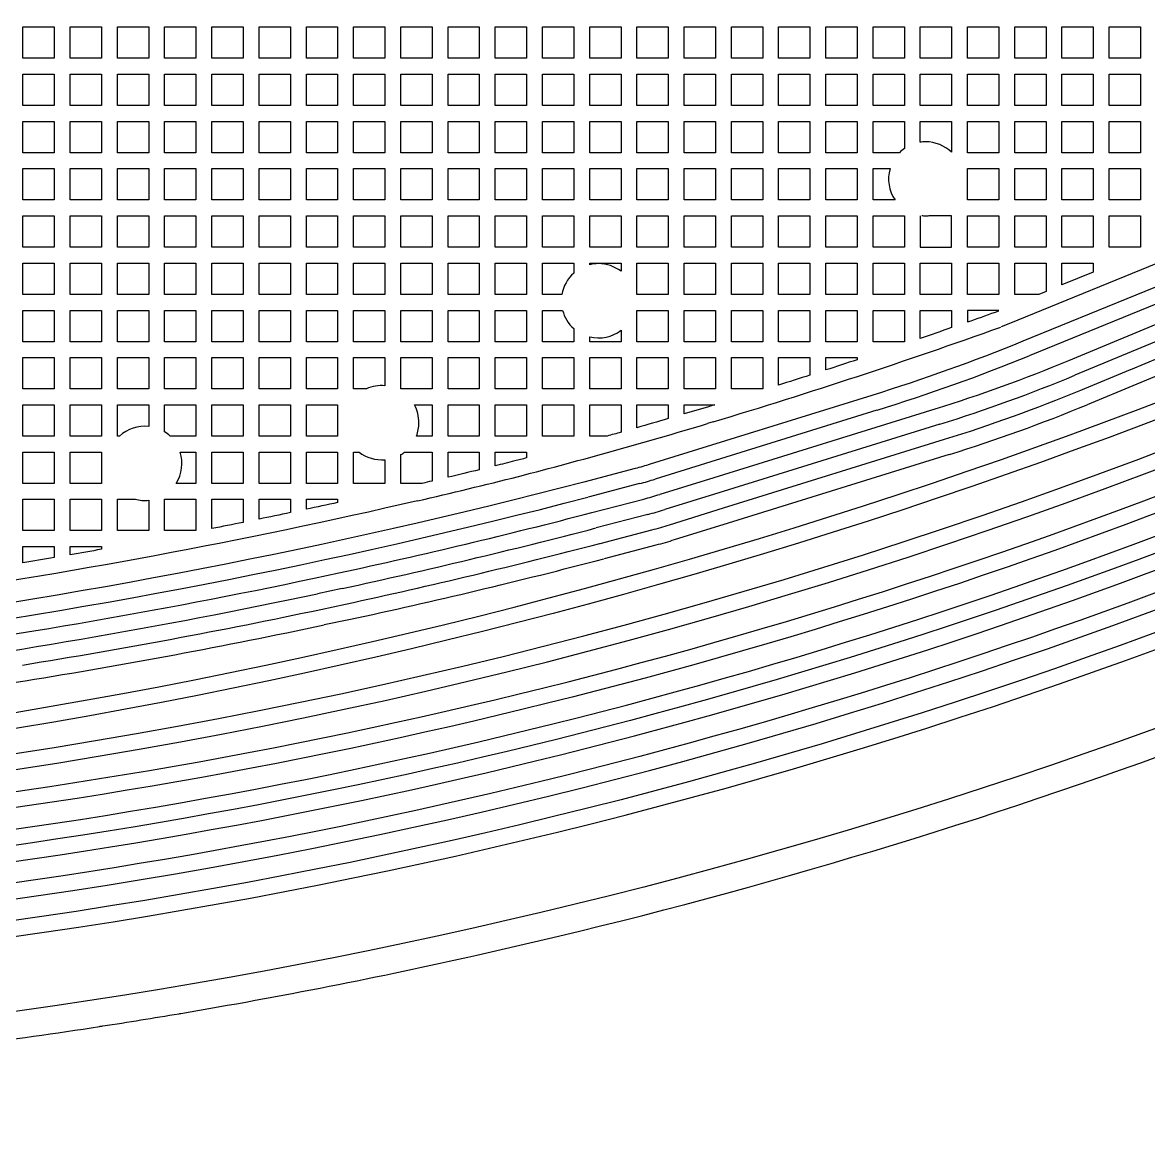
# Model space of a CAD drawing. Extents: x 3103 to 3424, y -52 to 175.
# Drawn here: x 3176.95 to 3182.34, y 33.96 to 39.34 of the extents above; entities that cross this region are included whole.
import ezdxf

# ---------------------------------------------------------------- set-up
doc = ezdxf.new("R2010")
doc.units = 0
doc.layers.add('gbr-dxf_layer0', color=7, linetype='Continuous')
doc.layers.add('gbr-outline-dxf_layer1', color=2, linetype='Continuous')

msp = doc.modelspace()

# ---------------------------------------------------------------- linework, layer by layer
at = {"layer": 'gbr-dxf_layer0'}
for p, q in [((3183.793, 38.7598), (3181.6687, 37.8936)), ((3181.7372, 37.8114), (3184.0478, 38.7537)), ((3184.0766, 38.6832), (3181.766, 37.7408)), ((3181.9552, 37.7174), (3184.2746, 38.6809)), ((3184.3039, 38.6105), (3181.9844, 37.647)), ((3181.2443, 38.4098), (3181.2443, 38.26)), ((3182.2513, 37.6751), (3183.6689, 38.2639)), ((3183.698, 38.1935), (3182.2806, 37.6048)), ((3181.6684, 37.8934), (3181.632, 37.8787)), ((3182.0134, 37.5764), (3182.2511, 37.6751)), ((3182.2803, 37.6047), (3182.0426, 37.506)), ((3179.9531, 37.2227), (3181.0141, 37.5524)), ((3181.0367, 37.4796), (3179.9757, 37.1499)), ((3180.2574, 37.1575), (3181.3154, 37.486)), ((3180.2523, 37.4236), (3180.2261, 37.4158)), ((3181.338, 37.4133), (3180.28, 37.0847)), ((3180.3027, 37.012), (3181.3607, 37.3405)), ((3181.3833, 37.2677), (3180.3253, 36.9392)), ((3179.6347, 37.1376), (3179.8814, 37.202)), ((3179.9986, 37.0772), (3180.2572, 37.1574)), ((3179.9007, 37.1283), (3179.654, 37.0639)), ((3180.2798, 37.0846), (3180.0212, 37.0044)), ((3179.6729, 36.99), (3179.9203, 37.0545)), ((3179.9395, 36.9808), (3179.6921, 36.9163)), ((3180.0441, 36.9316), (3180.3024, 37.0119)), ((3179.9784, 36.8332), (3179.7304, 36.7687)), ((3178.4766, 36.6263), (3178.3593, 36.6012)), ((3178.3748, 36.5263), (3178.4932, 36.5517)), ((3178.5091, 36.4772), (3178.3908, 36.4518))]:
    msp.add_line(p, q, dxfattribs=at)
at = {"layer": 'gbr-dxf_layer0', "linetype": 'Continuous'}
for points in [[(3157.5045, 37.1345, 0.100679), (3167.714, 35.0575), (3173.2139, 35.0575, 0.151028), (3187.9607, 39.6158, -0.064518), (3189.3488, 40.3222)], [(3189.3828, 40.2265, 0.064518), (3188.018, 39.532, -0.151028), (3173.2139, 34.9559), (3167.714, 34.9559, -0.100679), (3157.4649, 37.041, 0.099096), (3155.169, 37.5005)], [(3157.6329, 37.4391, 0.100687), (3167.714, 35.388), (3173.2139, 35.388, 0.151027), (3187.7741, 39.8887)], [(3187.8171, 39.8258, -0.151027), (3173.2139, 35.3118), (3167.714, 35.3118, -0.100687), (3157.6032, 37.3689, 0.099143), (3155.2098, 37.8482), (3155.1121, 37.8462, 0.035416), (3154.0929, 37.7402)], [(3157.5638, 37.275, 0.100682), (3167.714, 35.2099), (3173.2139, 35.2099, 0.151028), (3187.8746, 39.7418)], [(3187.9176, 39.6789, -0.151028), (3173.2139, 35.1337), (3167.714, 35.1337, -0.100682), (3157.5341, 37.2048, 0.099123), (3155.1691, 37.6783)], [(3167.7138, 34.8797), (3173.2141, 34.8797, 0.101374), (3183.5596, 36.9991, 0.048903), (3188.061, 39.469)], [(3157.8094, 37.5521, 0.006012), (3158.6446, 37.2112, 0.079522), (3166.7644, 35.5584), (3173.2457, 35.5503), (3173.9042, 35.5503), (3173.9168, 35.5505, 0.120515), (3186.0837, 39.0306), (3186.6348, 39.3699)], [(3188.1183, 39.3852, -0.048903), (3183.5996, 36.9057, -0.101374), (3173.2141, 34.7781), (3167.7138, 34.7781)], [(3167.5443, 35.7283), (3173.2141, 35.7283, 0.021037), (3175.3537, 35.8186, 0.099036), (3185.9285, 39.1666, -0.057024), (3185.9365, 39.1699, 0.060667), (3185.9619, 39.1807)], [(3186, 39.1147, -0.054983), (3185.9618, 39.0979, -0.099002), (3175.3618, 35.7428)], [(3181.3942, 38.7141, 0.195299), (3181.2703, 38.7644, 0.036667), (3181.2443, 38.7625)], [(3181.2443, 38.26), (3181.3942, 38.26), (3181.3942, 38.4098), (3181.2892, 38.4098, -0.026855), (3181.2703, 38.4088, -0.026871), (3181.2513, 38.4098)], [(3179.8118, 38.1447, 0.164606), (3179.7038, 38.1812, 0.05962), (3179.6619, 38.1762)], [(3181.4704, 37.902, 0.001301), (3181.6041, 37.9496), (3181.6203, 37.9562)], [(3179.6619, 37.8078), (3179.6619, 37.8306, 0.226377), (3179.8118, 37.8621)], [(3180.2601, 37.5056, -0.000361), (3180.2304, 37.4966), (3180.114, 37.4619)], [(3178.8375, 37.046, -0.021903), (3176.3145, 36.5758, -0.176372), (3176.289, 36.5812, -0.177175), (3176.2657, 36.5691, -0.034701), (3172.2124, 36.2874), (3167.7328, 36.2874)], [(3179.7113, 36.8424), (3179.9591, 36.9069, 0.011568), (3180.0439, 36.9316)], [(3180.325, 36.9391), (3180.0668, 36.8589, -0.011561), (3179.9786, 36.8333)], [(3167.7133, 34.7019), (3173.2144, 34.7019, 0.10137), (3183.6296, 36.8354)], [(3191.9122, 36.8109), (3191.512, 36.8109, 0.032385), (3191.2276, 36.7924, -0.090416), (3191.2186, 36.7912, 0.003714), (3191.1868, 36.7867, -0.088626), (3191.178, 36.7854, 0.116188), (3190.2411, 36.4073, -0.073418), (3190.2349, 36.4033, -0.000315), (3190.213, 36.3884), (3190.1777, 36.3644, -0.032938), (3186.7716, 34.3686, -0.099661), (3186.7625, 34.364, -0.004251), (3186.3049, 34.14, -0.082037), (3186.2975, 34.1363, -0.082849), (3186.2899, 34.1328, -0.0004), (3186.2533, 34.1153, -0.099803), (3186.2442, 34.1109, -0.000382), (3186.21, 34.0946, -0.073603), (3177.8093, 31.5289, -0.069925), (3177.8023, 31.5276, -0.062824), (3177.796, 31.5268), (3177.5993, 31.4981, -0.035614), (3173.3424, 31.1944), (3172.5182, 31.1944)], [(3176.0781, 36.2869, 0.019445), (3178.3433, 36.6757), (3178.4607, 36.7008)], [(3183.7694, 36.5085, -0.10137), (3173.2144, 34.3463), (3167.7133, 34.3463)], [(3166.8922, 34.2288, 0.007617), (3167.7135, 34.2163), (3173.2141, 34.2163, 0.007614), (3174.0352, 34.2288, -0.052172), (3174.0405, 34.2293), (3174.6556, 34.2548, 0.006292), (3175.3325, 34.2996), (3176.0494, 34.3657, 0.011838), (3177.3156, 34.53, -0.077712), (3177.3233, 34.5313, -0.077023), (3177.331, 34.5324, 0.003435), (3177.6962, 34.5913, -0.089093), (3177.7051, 34.5928, 0.013386), (3179.1219, 34.8713), (3179.5118, 34.9618, 0.030847), (3182.691, 35.9359, -0.054612)]]:
    msp.add_lwpolyline(points, format="xyb", dxfattribs=at)
for points in [[(3176.9492, 39.1642), (3176.9492, 39.3141), (3177.0991, 39.3141), (3177.0991, 39.1642)], [(3177.1753, 39.1642), (3177.1753, 39.3141), (3177.3251, 39.3141), (3177.3251, 39.1642)], [(3177.4013, 39.1642), (3177.4013, 39.3141), (3177.5512, 39.3141), (3177.5512, 39.1642)], [(3177.6274, 39.1642), (3177.6274, 39.3141), (3177.7772, 39.3141), (3177.7772, 39.1642)], [(3177.8534, 39.1642), (3177.8534, 39.3141), (3178.0033, 39.3141), (3178.0033, 39.1642)], [(3178.0795, 39.1642), (3178.0795, 39.3141), (3178.2294, 39.3141), (3178.2294, 39.1642)], [(3178.3056, 39.1642), (3178.3056, 39.3141), (3178.4554, 39.3141), (3178.4554, 39.1642)], [(3178.5316, 39.1642), (3178.5316, 39.3141), (3178.6815, 39.3141), (3178.6815, 39.1642)], [(3178.7577, 39.1642), (3178.7577, 39.3141), (3178.9075, 39.3141), (3178.9075, 39.1642)], [(3178.9837, 39.1642), (3178.9837, 39.3141), (3179.1336, 39.3141), (3179.1336, 39.1642)], [(3179.2098, 39.1642), (3179.2098, 39.3141), (3179.3597, 39.3141), (3179.3597, 39.1642)], [(3179.4359, 39.1642), (3179.4359, 39.3141), (3179.5857, 39.3141), (3179.5857, 39.1642)], [(3179.6619, 39.1642), (3179.6619, 39.3141), (3179.8118, 39.3141), (3179.8118, 39.1642)], [(3179.888, 39.1642), (3179.888, 39.3141), (3180.0378, 39.3141), (3180.0378, 39.1642)], [(3180.114, 39.1642), (3180.114, 39.3141), (3180.2639, 39.3141), (3180.2639, 39.1642)], [(3180.3401, 39.1642), (3180.3401, 39.3141), (3180.49, 39.3141), (3180.49, 39.1642)], [(3180.5662, 39.1642), (3180.5662, 39.3141), (3180.716, 39.3141), (3180.716, 39.1642)], [(3180.7922, 39.1642), (3180.7922, 39.3141), (3180.9421, 39.3141), (3180.9421, 39.1642)], [(3181.0183, 39.1642), (3181.0183, 39.3141), (3181.1681, 39.3141), (3181.1681, 39.1642)], [(3181.2443, 39.1642), (3181.2443, 39.3141), (3181.3942, 39.3141), (3181.3942, 39.1642)], [(3181.4704, 39.1642), (3181.4704, 39.3141), (3181.6203, 39.3141), (3181.6203, 39.1642)], [(3181.6965, 39.1642), (3181.6965, 39.3141), (3181.8463, 39.3141), (3181.8463, 39.1642)], [(3181.9225, 39.1642), (3181.9225, 39.3141), (3182.0724, 39.3141), (3182.0724, 39.1642)], [(3182.1486, 39.1642), (3182.1486, 39.3141), (3182.2984, 39.3141), (3182.2984, 39.1642)], [(3176.9492, 38.9381), (3176.9492, 39.088), (3177.0991, 39.088), (3177.0991, 38.9381)], [(3177.1753, 38.9381), (3177.1753, 39.088), (3177.3251, 39.088), (3177.3251, 38.9381)], [(3177.4013, 38.9381), (3177.4013, 39.088), (3177.5512, 39.088), (3177.5512, 38.9381)], [(3177.6274, 38.9381), (3177.6274, 39.088), (3177.7772, 39.088), (3177.7772, 38.9381)], [(3177.8534, 38.9381), (3177.8534, 39.088), (3178.0033, 39.088), (3178.0033, 38.9381)], [(3178.0795, 38.9381), (3178.0795, 39.088), (3178.2294, 39.088), (3178.2294, 38.9381)], [(3178.3056, 38.9381), (3178.3056, 39.088), (3178.4554, 39.088), (3178.4554, 38.9381)], [(3178.5316, 38.9381), (3178.5316, 39.088), (3178.6815, 39.088), (3178.6815, 38.9381)], [(3178.7577, 38.9381), (3178.7577, 39.088), (3178.9075, 39.088), (3178.9075, 38.9381)], [(3178.9837, 38.9381), (3178.9837, 39.088), (3179.1336, 39.088), (3179.1336, 38.9381)], [(3179.2098, 38.9381), (3179.2098, 39.088), (3179.3597, 39.088), (3179.3597, 38.9381)], [(3179.4359, 38.9381), (3179.4359, 39.088), (3179.5857, 39.088), (3179.5857, 38.9381)], [(3179.6619, 38.9381), (3179.6619, 39.088), (3179.8118, 39.088), (3179.8118, 38.9381)], [(3179.888, 38.9381), (3179.888, 39.088), (3180.0378, 39.088), (3180.0378, 38.9381)], [(3180.114, 38.9381), (3180.114, 39.088), (3180.2639, 39.088), (3180.2639, 38.9381)], [(3180.3401, 38.9381), (3180.3401, 39.088), (3180.49, 39.088), (3180.49, 38.9381)], [(3180.5662, 38.9381), (3180.5662, 39.088), (3180.716, 39.088), (3180.716, 38.9381)], [(3180.7922, 38.9381), (3180.7922, 39.088), (3180.9421, 39.088), (3180.9421, 38.9381)], [(3181.0183, 38.9381), (3181.0183, 39.088), (3181.1681, 39.088), (3181.1681, 38.9381)], [(3181.2443, 38.9381), (3181.2443, 39.088), (3181.3942, 39.088), (3181.3942, 38.9381)], [(3181.4704, 38.9381), (3181.4704, 39.088), (3181.6203, 39.088), (3181.6203, 38.9381)], [(3181.6965, 38.9381), (3181.6965, 39.088), (3181.8463, 39.088), (3181.8463, 38.9381)], [(3181.9225, 38.9381), (3181.9225, 39.088), (3182.0724, 39.088), (3182.0724, 38.9381)], [(3182.1486, 38.9381), (3182.1486, 39.088), (3182.2984, 39.088), (3182.2984, 38.9381)], [(3176.9492, 38.7121), (3176.9492, 38.8619), (3177.0991, 38.8619), (3177.0991, 38.7121)], [(3177.1753, 38.7121), (3177.1753, 38.8619), (3177.3251, 38.8619), (3177.3251, 38.7121)], [(3177.4013, 38.7121), (3177.4013, 38.8619), (3177.5512, 38.8619), (3177.5512, 38.7121)], [(3177.6274, 38.7121), (3177.6274, 38.8619), (3177.7772, 38.8619), (3177.7772, 38.7121)], [(3177.8534, 38.7121), (3177.8534, 38.8619), (3178.0033, 38.8619), (3178.0033, 38.7121)], [(3178.0795, 38.7121), (3178.0795, 38.8619), (3178.2294, 38.8619), (3178.2294, 38.7121)], [(3178.3056, 38.7121), (3178.3056, 38.8619), (3178.4554, 38.8619), (3178.4554, 38.7121)], [(3178.5316, 38.7121), (3178.5316, 38.8619), (3178.6815, 38.8619), (3178.6815, 38.7121)], [(3178.7577, 38.7121), (3178.7577, 38.8619), (3178.9075, 38.8619), (3178.9075, 38.7121)], [(3178.9837, 38.7121), (3178.9837, 38.8619), (3179.1336, 38.8619), (3179.1336, 38.7121)], [(3179.2098, 38.7121), (3179.2098, 38.8619), (3179.3597, 38.8619), (3179.3597, 38.7121)], [(3179.4359, 38.7121), (3179.4359, 38.8619), (3179.5857, 38.8619), (3179.5857, 38.7121)], [(3179.6619, 38.7121), (3179.6619, 38.8619), (3179.8118, 38.8619), (3179.8118, 38.7121)], [(3179.888, 38.7121), (3179.888, 38.8619), (3180.0378, 38.8619), (3180.0378, 38.7121)], [(3180.114, 38.7121), (3180.114, 38.8619), (3180.2639, 38.8619), (3180.2639, 38.7121)], [(3180.3401, 38.7121), (3180.3401, 38.8619), (3180.49, 38.8619), (3180.49, 38.7121)], [(3180.5662, 38.7121), (3180.5662, 38.8619), (3180.716, 38.8619), (3180.716, 38.7121)], [(3180.7922, 38.7121), (3180.7922, 38.8619), (3180.9421, 38.8619), (3180.9421, 38.7121)], [(3181.4704, 38.7121), (3181.4704, 38.8619), (3181.6203, 38.8619), (3181.6203, 38.7121)], [(3181.6965, 38.7121), (3181.6965, 38.8619), (3181.8463, 38.8619), (3181.8463, 38.7121)], [(3181.9225, 38.7121), (3181.9225, 38.8619), (3182.0724, 38.8619), (3182.0724, 38.7121)], [(3182.1486, 38.7121), (3182.1486, 38.8619), (3182.2984, 38.8619), (3182.2984, 38.7121)], [(3176.9492, 38.486), (3176.9492, 38.6359), (3177.0991, 38.6359), (3177.0991, 38.486)], [(3177.1753, 38.486), (3177.1753, 38.6359), (3177.3251, 38.6359), (3177.3251, 38.486)], [(3177.4013, 38.486), (3177.4013, 38.6359), (3177.5512, 38.6359), (3177.5512, 38.486)], [(3177.6274, 38.486), (3177.6274, 38.6359), (3177.7772, 38.6359), (3177.7772, 38.486)], [(3177.8534, 38.486), (3177.8534, 38.6359), (3178.0033, 38.6359), (3178.0033, 38.486)], [(3178.0795, 38.486), (3178.0795, 38.6359), (3178.2294, 38.6359), (3178.2294, 38.486)], [(3178.3056, 38.486), (3178.3056, 38.6359), (3178.4554, 38.6359), (3178.4554, 38.486)], [(3178.5316, 38.486), (3178.5316, 38.6359), (3178.6815, 38.6359), (3178.6815, 38.486)], [(3178.7577, 38.486), (3178.7577, 38.6359), (3178.9075, 38.6359), (3178.9075, 38.486)], [(3178.9837, 38.486), (3178.9837, 38.6359), (3179.1336, 38.6359), (3179.1336, 38.486)], [(3179.2098, 38.486), (3179.2098, 38.6359), (3179.3597, 38.6359), (3179.3597, 38.486)], [(3179.4359, 38.486), (3179.4359, 38.6359), (3179.5857, 38.6359), (3179.5857, 38.486)], [(3179.6619, 38.486), (3179.6619, 38.6359), (3179.8118, 38.6359), (3179.8118, 38.486)], [(3179.888, 38.486), (3179.888, 38.6359), (3180.0378, 38.6359), (3180.0378, 38.486)], [(3180.114, 38.486), (3180.114, 38.6359), (3180.2639, 38.6359), (3180.2639, 38.486)], [(3180.3401, 38.486), (3180.3401, 38.6359), (3180.49, 38.6359), (3180.49, 38.486)], [(3180.5662, 38.486), (3180.5662, 38.6359), (3180.716, 38.6359), (3180.716, 38.486)], [(3180.7922, 38.486), (3180.7922, 38.6359), (3180.9421, 38.6359), (3180.9421, 38.486)], [(3181.4704, 38.486), (3181.4704, 38.6359), (3181.6203, 38.6359), (3181.6203, 38.486)], [(3181.6965, 38.486), (3181.6965, 38.6359), (3181.8463, 38.6359), (3181.8463, 38.486)], [(3181.9225, 38.486), (3181.9225, 38.6359), (3182.0724, 38.6359), (3182.0724, 38.486)], [(3182.1486, 38.486), (3182.1486, 38.6359), (3182.2984, 38.6359), (3182.2984, 38.486)], [(3176.9492, 38.26), (3176.9492, 38.4098), (3177.0991, 38.4098), (3177.0991, 38.26)], [(3177.1753, 38.26), (3177.1753, 38.4098), (3177.3251, 38.4098), (3177.3251, 38.26)], [(3177.4013, 38.26), (3177.4013, 38.4098), (3177.5512, 38.4098), (3177.5512, 38.26)], [(3177.6274, 38.26), (3177.6274, 38.4098), (3177.7772, 38.4098), (3177.7772, 38.26)], [(3177.8534, 38.26), (3177.8534, 38.4098), (3178.0033, 38.4098), (3178.0033, 38.26)], [(3178.0795, 38.26), (3178.0795, 38.4098), (3178.2294, 38.4098), (3178.2294, 38.26)], [(3178.3056, 38.26), (3178.3056, 38.4098), (3178.4554, 38.4098), (3178.4554, 38.26)], [(3178.5316, 38.26), (3178.5316, 38.4098), (3178.6815, 38.4098), (3178.6815, 38.26)], [(3178.7577, 38.26), (3178.7577, 38.4098), (3178.9075, 38.4098), (3178.9075, 38.26)], [(3178.9837, 38.26), (3178.9837, 38.4098), (3179.1336, 38.4098), (3179.1336, 38.26)], [(3179.2098, 38.26), (3179.2098, 38.4098), (3179.3597, 38.4098), (3179.3597, 38.26)], [(3179.4359, 38.26), (3179.4359, 38.4098), (3179.5857, 38.4098), (3179.5857, 38.26)], [(3179.6619, 38.26), (3179.6619, 38.4098), (3179.8118, 38.4098), (3179.8118, 38.26)], [(3179.888, 38.26), (3179.888, 38.4098), (3180.0378, 38.4098), (3180.0378, 38.26)], [(3180.114, 38.26), (3180.114, 38.4098), (3180.2639, 38.4098), (3180.2639, 38.26)], [(3180.3401, 38.26), (3180.3401, 38.4098), (3180.49, 38.4098), (3180.49, 38.26)], [(3180.5662, 38.26), (3180.5662, 38.4098), (3180.716, 38.4098), (3180.716, 38.26)], [(3180.7922, 38.26), (3180.7922, 38.4098), (3180.9421, 38.4098), (3180.9421, 38.26)], [(3181.0183, 38.26), (3181.0183, 38.4098), (3181.1681, 38.4098), (3181.1681, 38.26)], [(3181.4704, 38.26), (3181.4704, 38.4098), (3181.6203, 38.4098), (3181.6203, 38.26)], [(3181.6965, 38.26), (3181.6965, 38.4098), (3181.8463, 38.4098), (3181.8463, 38.26)], [(3181.9225, 38.26), (3181.9225, 38.4098), (3182.0724, 38.4098), (3182.0724, 38.26)], [(3182.1486, 38.26), (3182.1486, 38.4098), (3182.2984, 38.4098), (3182.2984, 38.26)], [(3176.9492, 38.0339), (3176.9492, 38.1838), (3177.0991, 38.1838), (3177.0991, 38.0339)], [(3177.1753, 38.0339), (3177.1753, 38.1838), (3177.3251, 38.1838), (3177.3251, 38.0339)], [(3177.4013, 38.0339), (3177.4013, 38.1838), (3177.5512, 38.1838), (3177.5512, 38.0339)], [(3177.6274, 38.0339), (3177.6274, 38.1838), (3177.7772, 38.1838), (3177.7772, 38.0339)], [(3177.8534, 38.0339), (3177.8534, 38.1838), (3178.0033, 38.1838), (3178.0033, 38.0339)], [(3178.0795, 38.0339), (3178.0795, 38.1838), (3178.2294, 38.1838), (3178.2294, 38.0339)], [(3178.3056, 38.0339), (3178.3056, 38.1838), (3178.4554, 38.1838), (3178.4554, 38.0339)], [(3178.5316, 38.0339), (3178.5316, 38.1838), (3178.6815, 38.1838), (3178.6815, 38.0339)], [(3178.7577, 38.0339), (3178.7577, 38.1838), (3178.9075, 38.1838), (3178.9075, 38.0339)], [(3178.9837, 38.0339), (3178.9837, 38.1838), (3179.1336, 38.1838), (3179.1336, 38.0339)], [(3179.2098, 38.0339), (3179.2098, 38.1838), (3179.3597, 38.1838), (3179.3597, 38.0339)], [(3179.888, 38.0339), (3179.888, 38.1838), (3180.0378, 38.1838), (3180.0378, 38.0339)], [(3180.114, 38.0339), (3180.114, 38.1838), (3180.2639, 38.1838), (3180.2639, 38.0339)], [(3180.3401, 38.0339), (3180.3401, 38.1838), (3180.49, 38.1838), (3180.49, 38.0339)], [(3180.5662, 38.0339), (3180.5662, 38.1838), (3180.716, 38.1838), (3180.716, 38.0339)], [(3180.7922, 38.0339), (3180.7922, 38.1838), (3180.9421, 38.1838), (3180.9421, 38.0339)], [(3181.0183, 38.0339), (3181.0183, 38.1838), (3181.1681, 38.1838), (3181.1681, 38.0339)], [(3181.2443, 38.0339), (3181.2443, 38.1838), (3181.3942, 38.1838), (3181.3942, 38.0339)], [(3181.4704, 38.0339), (3181.4704, 38.1838), (3181.6203, 38.1838), (3181.6203, 38.0339)], [(3181.6965, 38.0339), (3181.6965, 38.1838), (3181.8463, 38.1838), (3181.8463, 38.0483), (3181.811, 38.0339)], [(3181.9225, 38.0794), (3181.9225, 38.1838), (3182.0724, 38.1838), (3182.0724, 38.1405)], [(3176.9492, 37.8078), (3176.9492, 37.9577), (3177.0991, 37.9577), (3177.0991, 37.8078)], [(3177.1753, 37.8078), (3177.1753, 37.9577), (3177.3251, 37.9577), (3177.3251, 37.8078)], [(3177.4013, 37.8078), (3177.4013, 37.9577), (3177.5512, 37.9577), (3177.5512, 37.8078)], [(3177.6274, 37.8078), (3177.6274, 37.9577), (3177.7772, 37.9577), (3177.7772, 37.8078)], [(3177.8534, 37.8078), (3177.8534, 37.9577), (3178.0033, 37.9577), (3178.0033, 37.8078)], [(3178.0795, 37.8078), (3178.0795, 37.9577), (3178.2294, 37.9577), (3178.2294, 37.8078)], [(3178.3056, 37.8078), (3178.3056, 37.9577), (3178.4554, 37.9577), (3178.4554, 37.8078)], [(3178.5316, 37.8078), (3178.5316, 37.9577), (3178.6815, 37.9577), (3178.6815, 37.8078)], [(3178.7577, 37.8078), (3178.7577, 37.9577), (3178.9075, 37.9577), (3178.9075, 37.8078)], [(3178.9837, 37.8078), (3178.9837, 37.9577), (3179.1336, 37.9577), (3179.1336, 37.8078)], [(3179.2098, 37.8078), (3179.2098, 37.9577), (3179.3597, 37.9577), (3179.3597, 37.8078)], [(3179.888, 37.8078), (3179.888, 37.9577), (3180.0378, 37.9577), (3180.0378, 37.8078)], [(3180.114, 37.8078), (3180.114, 37.9577), (3180.2639, 37.9577), (3180.2639, 37.8078)], [(3180.3401, 37.8078), (3180.3401, 37.9577), (3180.49, 37.9577), (3180.49, 37.8078)], [(3180.5662, 37.8078), (3180.5662, 37.9577), (3180.716, 37.9577), (3180.716, 37.8078)], [(3180.7922, 37.8078), (3180.7922, 37.9577), (3180.9421, 37.9577), (3180.9421, 37.8078)], [(3181.0183, 37.8078), (3181.0183, 37.9577), (3181.1681, 37.9577), (3181.1681, 37.8078)], [(3176.9492, 37.5818), (3176.9492, 37.7316), (3177.0991, 37.7316), (3177.0991, 37.5818)], [(3177.1753, 37.5818), (3177.1753, 37.7316), (3177.3251, 37.7316), (3177.3251, 37.5818)], [(3177.4013, 37.5818), (3177.4013, 37.7316), (3177.5512, 37.7316), (3177.5512, 37.5818)], [(3177.6274, 37.5818), (3177.6274, 37.7316), (3177.7772, 37.7316), (3177.7772, 37.5818)], [(3177.8534, 37.5818), (3177.8534, 37.7316), (3178.0033, 37.7316), (3178.0033, 37.5818)], [(3178.0795, 37.5818), (3178.0795, 37.7316), (3178.2294, 37.7316), (3178.2294, 37.5818)], [(3178.3056, 37.5818), (3178.3056, 37.7316), (3178.4554, 37.7316), (3178.4554, 37.5818)], [(3178.7577, 37.5818), (3178.7577, 37.7316), (3178.9075, 37.7316), (3178.9075, 37.5818)], [(3178.9837, 37.5818), (3178.9837, 37.7316), (3179.1336, 37.7316), (3179.1336, 37.5818)], [(3179.2098, 37.5818), (3179.2098, 37.7316), (3179.3597, 37.7316), (3179.3597, 37.5818)], [(3179.4359, 37.5818), (3179.4359, 37.7316), (3179.5857, 37.7316), (3179.5857, 37.5818)], [(3179.6619, 37.5818), (3179.6619, 37.7316), (3179.8118, 37.7316), (3179.8118, 37.5818)], [(3179.888, 37.5818), (3179.888, 37.7316), (3180.0378, 37.7316), (3180.0378, 37.5818)], [(3180.114, 37.5818), (3180.114, 37.7316), (3180.2639, 37.7316), (3180.2639, 37.5818)], [(3180.3401, 37.5818), (3180.3401, 37.7316), (3180.49, 37.7316), (3180.49, 37.5818)], [(3176.9492, 37.3557), (3176.9492, 37.5056), (3177.0991, 37.5056), (3177.0991, 37.3557)], [(3177.1753, 37.3557), (3177.1753, 37.5056), (3177.3251, 37.5056), (3177.3251, 37.3557)], [(3177.8534, 37.3557), (3177.8534, 37.5056), (3178.0033, 37.5056), (3178.0033, 37.3557)], [(3178.0795, 37.3557), (3178.0795, 37.5056), (3178.2294, 37.5056), (3178.2294, 37.3557)], [(3178.3056, 37.3557), (3178.3056, 37.5056), (3178.4554, 37.5056), (3178.4554, 37.3557)], [(3178.9837, 37.3557), (3178.9837, 37.5056), (3179.1336, 37.5056), (3179.1336, 37.3557)], [(3179.2098, 37.3557), (3179.2098, 37.5056), (3179.3597, 37.5056), (3179.3597, 37.3557)], [(3179.4359, 37.3557), (3179.4359, 37.5056), (3179.5857, 37.5056), (3179.5857, 37.3557)], [(3176.9492, 37.1297), (3176.9492, 37.2795), (3177.0991, 37.2795), (3177.0991, 37.1297)], [(3177.1753, 37.1297), (3177.1753, 37.2795), (3177.3251, 37.2795), (3177.3251, 37.1297)], [(3177.8534, 37.1297), (3177.8534, 37.2795), (3178.0033, 37.2795), (3178.0033, 37.1297)], [(3178.0795, 37.1297), (3178.0795, 37.2795), (3178.2294, 37.2795), (3178.2294, 37.1297)], [(3178.3056, 37.1297), (3178.3056, 37.2795), (3178.4554, 37.2795), (3178.4554, 37.1297)], [(3176.9492, 36.9036), (3176.9492, 37.0535), (3177.0991, 37.0535), (3177.0991, 36.9036)], [(3177.1753, 36.9036), (3177.1753, 37.0535), (3177.3251, 37.0535), (3177.3251, 36.9036)], [(3177.6274, 36.9036), (3177.6274, 37.0535), (3177.7772, 37.0535), (3177.7772, 36.9036)]]:
    msp.add_lwpolyline(points, close=True, dxfattribs=at)
for points in [[(3181.0183, 38.7121), (3181.0183, 38.8619), (3181.1681, 38.8619), (3181.1681, 38.7322, 0.044022), (3181.1443, 38.7121)], [(3181.0183, 38.486), (3181.0183, 38.6359), (3181.0994, 38.6359, 0.224194), (3181.1236, 38.486)], [(3179.4359, 38.0339), (3179.4359, 38.1838), (3179.5857, 38.1838), (3179.5857, 38.1363, 0.169613), (3179.5287, 38.0339)], [(3179.4359, 37.8078), (3179.4359, 37.9577), (3179.532, 37.9577, 0.147119), (3179.5857, 37.8705), (3179.5857, 37.8078)], [(3181.2443, 37.8232), (3181.2443, 37.9577), (3181.3942, 37.9577), (3181.3942, 37.8752, -0.001451)], [(3178.5316, 37.5818), (3178.5316, 37.7316), (3178.6815, 37.7316), (3178.6815, 37.5972, 0.128348), (3178.593, 37.5818)], [(3180.5662, 37.6), (3180.5662, 37.7316), (3180.716, 37.7316), (3180.716, 37.6477, -0.001438)], [(3180.7922, 37.6723), (3180.7922, 37.7316), (3180.9421, 37.7316), (3180.9421, 37.7214, -0.001442)], [(3177.4013, 37.3557), (3177.4013, 37.5056), (3177.5512, 37.5056), (3177.5512, 37.4022, 0.216862), (3177.4114, 37.3557)], [(3177.6274, 37.3757), (3177.6274, 37.5056), (3177.7772, 37.5056), (3177.7772, 37.3557), (3177.6534, 37.3557, 0.04626)], [(3178.8226, 37.5056), (3178.9075, 37.5056), (3178.9075, 37.3557), (3178.8325, 37.3557, 0.092746), (3178.8446, 37.42, 0.126259)], [(3179.6619, 37.3557), (3179.6619, 37.5056), (3179.8118, 37.5056), (3179.8118, 37.3745, -0.000731), (3179.7449, 37.3557)], [(3179.888, 37.3962), (3179.888, 37.5056), (3180.0378, 37.5056), (3180.0378, 37.4395, -0.001576)], [(3177.6822, 37.1297, 0.223097), (3177.7018, 37.2795), (3177.7772, 37.2795), (3177.7772, 37.1297)], [(3178.5316, 37.1297), (3178.5316, 37.2795), (3178.5577, 37.2795, 0.187916), (3178.6815, 37.2428), (3178.6815, 37.1297)], [(3178.7577, 37.1297), (3178.7577, 37.2672, 0.030906), (3178.7758, 37.2795), (3178.9075, 37.2795), (3178.9075, 37.1407, -0.000464), (3178.8607, 37.1297)], [(3178.9837, 37.1587), (3178.9837, 37.2795), (3179.1336, 37.2795), (3179.1336, 37.1948, -0.001335)], [(3179.2098, 37.2135), (3179.2098, 37.2795), (3179.3597, 37.2795), (3179.3597, 37.2515, -0.000629), (3179.303, 37.2367, -0.000847)], [(3177.4013, 36.9036), (3177.4013, 37.0535), (3177.4872, 37.0535, 0.091031), (3177.5512, 37.0486), (3177.5512, 36.9036)], [(3177.8534, 36.913), (3177.8534, 37.0535), (3178.0033, 37.0535), (3178.0033, 36.9429, -0.001323)], [(3178.0795, 36.9584), (3178.0795, 37.0535), (3178.2294, 37.0535), (3178.2294, 36.9895, -0.001325)], [(3178.3056, 37.0057), (3178.3056, 37.0535), (3178.4554, 37.0535), (3178.4554, 37.038, -0.001328)], [(3176.9492, 36.7499), (3176.9492, 36.8274), (3177.0991, 36.8274), (3177.0991, 36.7749, -0.001316)], [(3177.1753, 36.7879), (3177.1753, 36.8274), (3177.3251, 36.8274), (3177.3251, 36.8141, -0.001318)]]:
    msp.add_lwpolyline(points, format="xyb", close=True, dxfattribs=at)
for points in [[(3181.2443, 38.7625), (3181.2443, 38.8619), (3181.3942, 38.8619), (3181.3942, 38.7141)], [(3179.6619, 38.1762), (3179.6619, 38.1838), (3179.8118, 38.1838), (3179.8118, 38.1447)], [(3181.6203, 37.9577), (3181.4704, 37.9577), (3181.4704, 37.902)], [(3179.8118, 37.8621), (3179.8118, 37.8078), (3179.6619, 37.8078)], [(3180.114, 37.4619), (3180.114, 37.5056), (3180.2601, 37.5056)]]:
    msp.add_lwpolyline(points, dxfattribs=at)
at = {"layer": 'gbr-dxf_layer0'}
for centre, radius, start, end in [((3172.8859, 62.1634), 26.709, 272.21773, 299.70693), ((3172.2656, 63.9599), 27.7121, 286.75081, 289.75052), ((3178.3661, 46.0847), 8.9338, 287.24458, 292.16744), ((3178.3661, 46.0847), 9.01, 287.24453, 292.1674), ((3179.1166, 44.566), 7.4136, 287.25499, 292.51116), ((3179.1166, 44.566), 7.4898, 287.25491, 292.51107), ((3179.1185, 44.5668), 7.5661, 287.23919, 292.49526), ((3179.1185, 44.5667), 7.6423, 287.23927, 292.49533), ((3173.0221, 61.4304), 25.0719, 284.55277, 286.69782), ((3179.4721, 38.7573), 1.6082, 284.7504, 287.3847), ((3172.2121, 65.5957), 29.4102, 269.99999, 284.61816), ((3172.2077, 65.5946), 29.3083, 283.07432, 284.04733), ((3179.472, 38.7573), 1.6844, 284.7547, 287.3892), ((3172.2121, 65.5957), 29.4864, 269.99998, 284.61815), ((3179.4708, 38.7568), 1.7606, 284.7979, 287.4331), ((3172.2088, 65.5947), 29.5625, 282.20955, 284.62406), ((3179.4708, 38.7568), 1.8368, 284.7966, 287.4323), ((3172.2088, 65.5947), 29.6387, 282.20953, 284.62404), ((3172.206, 65.5939), 29.7149, 282.21536, 284.62965), ((3172.2059, 65.5939), 29.7911, 282.21544, 284.62973), ((3172.2131, 65.5957), 29.6388, 277.51224, 281.96785), ((3172.2136, 65.5957), 29.7151, 279.16626, 281.96645), ((3172.2137, 65.5957), 29.7913, 279.16615, 281.96635), ((3172.2184, 65.5965), 29.7913, 277.50167, 279.15629)]:
    msp.add_arc(centre, radius, start, end, dxfattribs=at)
at = {"layer": 'gbr-outline-dxf_layer1', "linetype": 'Continuous'}
msp.add_lwpolyline([(3134.0511, 42.6163, -0.414233), (3134.8622, 43.7748), (3152.7317, 46.9257, -0.145892), (3161.3026, 45.9338, 0.101585), (3167.8425, 44.5912), (3173.3424, 44.5912, 0.152268), (3182.7762, 47.5325, -0.152268), (3191.3574, 50.2076), (3216.2273, 50.2076, -0.414215), (3217.2273, 49.2076), (3217.2273, 37.6077, -0.414215), (3216.2273, 36.6077), (3191.5126, 36.6077, 0.151039), (3190.384, 36.259, -0.151026), (3173.3424, 30.9912), (3167.8425, 30.9912, -0.100411), (3156.0737, 33.3789, 0.144694), (3154.947, 33.5066), (3137.224, 30.3814, -0.414157), (3136.0656, 31.1926)], format="xyb", close=True, dxfattribs=at)

doc.saveas('drawing.dxf')
